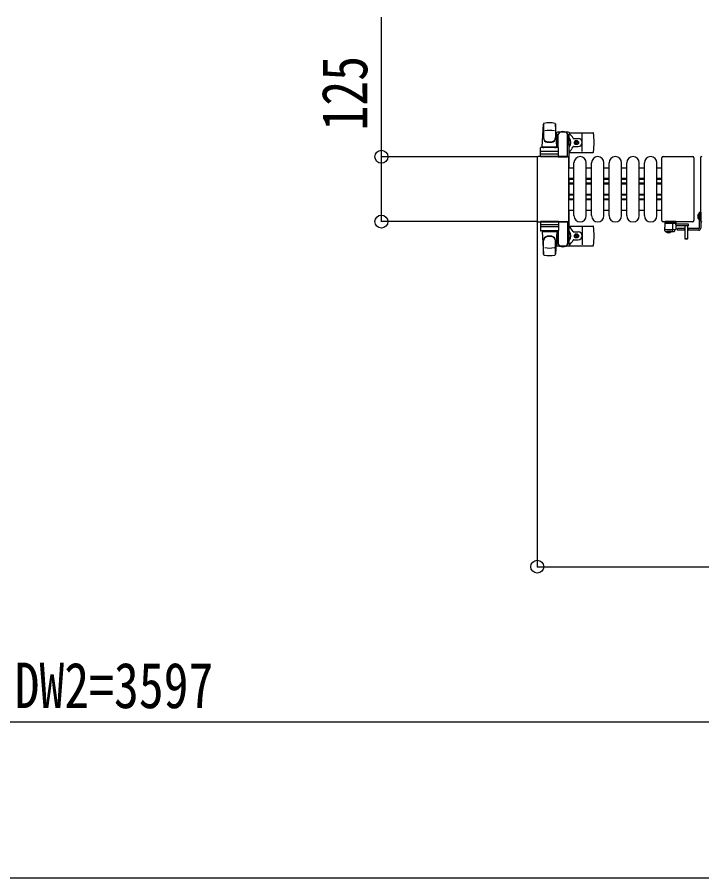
# Model space of a CAD drawing. Units: millimetres, scale not verified. Extents: x -16820 to 16820, y -11880 to 11880.
# Drawn here: x -12203 to -10883, y 7131 to 8791 of the extents above; entities that cross this region are included whole.
import ezdxf
from ezdxf.enums import TextEntityAlignment as Align

# ---------------------------------------------------------------- set-up
doc = ezdxf.new("R2010")
doc.units = ezdxf.units.MM
doc.header["$LTSCALE"] = 50
for name, color, linetype in [('0-2_YKK_11', 7, 'Continuous'), ('0-4_YKK_13', 4, 'Continuous'), ('0-5_YKK_A1', 4, 'Continuous'), ('0-6_YKK_D', 6, 'Continuous')]:
    doc.layers.add(name, color=color, linetype=linetype)
doc.styles.add('ＭＳ ゴシック', font='')
doc.styles.get('ＭＳ ゴシック').set_extended_font_data('MS Gothic')

msp = doc.modelspace()

# ---------------------------------------------------------------- linework, layer by layer
at = {"layer": '0-2_YKK_11'}
for p, q in [((-11129.92, 8499.5), (-11138.92, 8499.5)), ((-11095.92, 8499.5), (-11105.92, 8499.5)), ((-11061.92, 8499.5), (-11071.92, 8499.5)), ((-11027.92, 8499.5), (-11037.92, 8499.5)), ((-10993.92, 8499.5), (-11003.92, 8499.5)), ((-10960.42, 8499.5), (-10969.92, 8499.5)), ((-11129.92, 8479.5), (-11138.92, 8479.5)), ((-11129.92, 8477.9), (-11138.92, 8477.9)), ((-11129.92, 8470.5), (-11138.92, 8470.5)), ((-11129.92, 8469.25), (-11138.92, 8469.25)), ((-11129.92, 8468.9), (-11138.92, 8468.9)), ((-11095.92, 8479.5), (-11105.92, 8479.5)), ((-11095.92, 8477.9), (-11105.92, 8477.9)), ((-11095.92, 8470.5), (-11105.92, 8470.5)), ((-11095.92, 8469.25), (-11105.92, 8469.25)), ((-11095.92, 8468.9), (-11105.92, 8468.9)), ((-11061.92, 8479.5), (-11071.92, 8479.5)), ((-11061.92, 8477.9), (-11071.92, 8477.9)), ((-11061.92, 8470.5), (-11071.92, 8470.5)), ((-11061.92, 8469.25), (-11071.92, 8469.25)), ((-11061.92, 8468.9), (-11071.92, 8468.9)), ((-11027.92, 8479.5), (-11037.92, 8479.5)), ((-11027.92, 8477.9), (-11037.92, 8477.9)), ((-11027.92, 8470.5), (-11037.92, 8470.5)), ((-11027.92, 8469.25), (-11037.92, 8469.25)), ((-11027.92, 8468.9), (-11037.92, 8468.9)), ((-10993.92, 8479.5), (-11003.92, 8479.5)), ((-10993.92, 8477.9), (-11003.92, 8477.9)), ((-10993.92, 8470.5), (-11003.92, 8470.5)), ((-10993.92, 8469.25), (-11003.92, 8469.25)), ((-10993.92, 8468.9), (-11003.92, 8468.9)), ((-10960.42, 8479.5), (-10969.92, 8479.5)), ((-10960.42, 8477.9), (-10969.92, 8477.9)), ((-10960.42, 8470.5), (-10969.92, 8470.5)), ((-10960.42, 8469.25), (-10969.92, 8469.25)), ((-10960.42, 8468.9), (-10969.92, 8468.9)), ((-11129.92, 8449.1), (-11138.92, 8449.1)), ((-11129.92, 8448.75), (-11138.92, 8448.75)), ((-11095.92, 8449.1), (-11105.92, 8449.1)), ((-11095.92, 8448.75), (-11105.92, 8448.75)), ((-11061.92, 8449.1), (-11071.92, 8449.1)), ((-11061.92, 8448.75), (-11071.92, 8448.75)), ((-11027.92, 8449.1), (-11037.92, 8449.1)), ((-11027.92, 8448.75), (-11037.92, 8448.75)), ((-10993.92, 8449.1), (-11003.92, 8449.1)), ((-10993.92, 8448.75), (-11003.92, 8448.75)), ((-10960.42, 8449.1), (-10969.92, 8449.1)), ((-10960.42, 8448.75), (-10969.92, 8448.75)), ((-11129.92, 8447.5), (-11138.92, 8447.5)), ((-11129.92, 8440.1), (-11138.92, 8440.1)), ((-11129.92, 8438.5), (-11138.92, 8438.5)), ((-11095.92, 8447.5), (-11105.92, 8447.5)), ((-11095.92, 8440.1), (-11105.92, 8440.1)), ((-11095.92, 8438.5), (-11105.92, 8438.5)), ((-11061.92, 8447.5), (-11071.92, 8447.5)), ((-11061.92, 8440.1), (-11071.92, 8440.1)), ((-11061.92, 8438.5), (-11071.92, 8438.5)), ((-11027.92, 8447.5), (-11037.92, 8447.5)), ((-11027.92, 8440.1), (-11037.92, 8440.1)), ((-11027.92, 8438.5), (-11037.92, 8438.5)), ((-10993.92, 8447.5), (-11003.92, 8447.5)), ((-10993.92, 8440.1), (-11003.92, 8440.1)), ((-10993.92, 8438.5), (-11003.92, 8438.5)), ((-10960.42, 8447.5), (-10969.92, 8447.5)), ((-10960.42, 8440.1), (-10969.92, 8440.1)), ((-10960.42, 8438.5), (-10969.92, 8438.5)), ((-11138.92, 8418.5), (-11129.92, 8418.5)), ((-11105.92, 8418.5), (-11095.92, 8418.5)), ((-11071.92, 8418.5), (-11061.92, 8418.5)), ((-11037.92, 8418.5), (-11027.92, 8418.5)), ((-11003.92, 8418.5), (-10993.92, 8418.5)), ((-10969.92, 8418.5), (-10960.42, 8418.5))]:
    msp.add_line(p, q, dxfattribs=at)
at = {"layer": '0-4_YKK_13'}
for p, q in [((-11190.92, 8540.5), (-11188.48, 8584.53)), ((-11188.42, 8584.11), (-11188.42, 8558.38)), ((-11165.42, 8584.88), (-11165.42, 8557.7)), ((-11162.92, 8540.5), (-11165.36, 8584.53)), ((-11140.62, 8569), (-11161.22, 8569)), ((-11160.92, 8547.2), (-11160.92, 8564.2)), ((-11141.92, 8564.2), (-11138.62, 8564.2)), ((-11140.92, 8547.2), (-11140.92, 8564.2)), ((-11138.89, 8568), (-11092.82, 8568)), ((-11138.62, 8564.2), (-11138.62, 8567)), ((-11113.92, 8532), (-11113.92, 8566)), ((-11161.72, 8560.7), (-11160.92, 8560.7)), ((-11161.72, 8550.19), (-11161.72, 8560.7)), ((-11160.12, 8544.2), (-11161.72, 8550.19)), ((-11159.92, 8539.37), (-11159.92, 8564)), ((-11141.92, 8521.5), (-11141.92, 8564)), ((-11141.72, 8544.2), (-11140.12, 8550.19)), ((-11140.12, 8560.7), (-11140.92, 8560.7)), ((-11140.12, 8550.19), (-11140.12, 8560.7)), ((-11130.63, 8556.5), (-11121.42, 8556.5)), ((-11126.24, 8549.44), (-11127.12, 8549.44)), ((-11123.6, 8548.56), (-11122.72, 8548.56)), ((-11194.42, 8521.5), (-11194.42, 8538.5)), ((-11160.42, 8539.5), (-11193.42, 8539.5)), ((-11160.42, 8531.5), (-11193.42, 8531.5)), ((-11190.92, 8540.5), (-11162.92, 8540.5)), ((-11189.92, 8539.5), (-11189.92, 8540.5)), ((-11189.92, 8540.5), (-11163.92, 8540.5)), ((-11189.92, 8539.5), (-11187.52, 8539.5)), ((-11166.32, 8539.5), (-11163.92, 8539.5)), ((-11163.92, 8539.5), (-11163.92, 8540.5)), ((-11160.12, 8544.2), (-11159.92, 8544.2)), ((-11159.42, 8521.5), (-11159.42, 8538.5)), ((-11141.72, 8544.2), (-11141.92, 8544.2)), ((-11130.63, 8541.5), (-11121.42, 8541.5)), ((-11200.92, 8519.51), (-11200.92, 8398.5)), ((-11200.92, 8519.51), (-11200.92, 8519.51)), ((-11141.92, 8522), (-11198.42, 8522)), ((-11198.42, 8522), (-11198.42, 8522)), ((-11159.42, 8521.5), (-11194.42, 8521.5)), ((-11193.48, 8527), (-11160.31, 8527)), ((-11159.92, 8521.5), (-11141.92, 8521.5)), ((-11141.92, 8522), (-11141.92, 8522)), ((-11139.42, 8398.5), (-11139.42, 8519.51)), ((-11139.42, 8519.51), (-11139.42, 8519.51)), ((-11138.92, 8530), (-11092.82, 8530)), ((-10960.42, 8398.5), (-10960.42, 8519.51)), ((-10960.42, 8519.51), (-10960.42, 8519.51)), ((-10957.92, 8522), (-10901.42, 8522)), ((-10957.92, 8522), (-10957.92, 8522)), ((-10901.42, 8522), (-10901.42, 8522)), ((-10898.92, 8519.51), (-10898.92, 8398.5)), ((-10898.92, 8519.51), (-10898.92, 8519.51)), ((-10885.92, 8519.51), (-10885.92, 8398.5)), ((-10885.92, 8519.51), (-10885.92, 8519.51)), ((-11129.92, 8408), (-11129.92, 8510)), ((-11105.92, 8408), (-11105.92, 8510)), ((-11095.92, 8408), (-11095.92, 8510)), ((-11071.92, 8408), (-11071.92, 8510)), ((-11061.92, 8408), (-11061.92, 8510)), ((-11037.92, 8408), (-11037.92, 8510)), ((-11027.92, 8408), (-11027.92, 8510)), ((-11003.92, 8408), (-11003.92, 8510)), ((-10993.92, 8408), (-10993.92, 8510)), ((-10969.92, 8408), (-10969.92, 8510)), ((-10888.42, 8415), (-10885.42, 8415)), ((-10888.42, 8415), (-10888.42, 8384)), ((-10885.42, 8415), (-10885.42, 8384)), ((-11200.92, 8398.5), (-11200.92, 8398.5)), ((-11139.42, 8398.5), (-11139.42, 8398.5)), ((-10960.42, 8398.5), (-10960.42, 8398.5)), ((-10898.92, 8398.5), (-10898.92, 8398.5)), ((-10888.93, 8412.4), (-10888.93, 8400.6)), ((-10888.42, 8412.4), (-10888.93, 8412.4)), ((-10888.42, 8400.6), (-10888.93, 8400.6)), ((-10888.42, 8412.4), (-10888.42, 8400.6)), ((-10885.92, 8398.5), (-10885.92, 8398.5)), ((-11198.42, 8396), (-11141.92, 8396)), ((-11198.42, 8396), (-11198.42, 8396)), ((-11159.42, 8396.5), (-11194.42, 8396.5)), ((-11194.42, 8396.5), (-11194.42, 8379.5)), ((-11193.48, 8391), (-11160.31, 8391)), ((-11160.42, 8386.5), (-11193.42, 8386.5)), ((-11159.92, 8396.5), (-11141.92, 8396.5)), ((-11159.42, 8396.5), (-11159.42, 8379.5)), ((-11141.92, 8396.5), (-11141.92, 8354)), ((-11141.92, 8396), (-11141.92, 8396)), ((-11138.92, 8388), (-11092.82, 8388)), ((-11113.92, 8386), (-11113.92, 8352)), ((-10901.42, 8396), (-10957.92, 8396)), ((-10957.92, 8396), (-10957.92, 8396)), ((-10954.66, 8396.04), (-10954.82, 8393.51)), ((-10954.43, 8393.51), (-10954.82, 8386.01)), ((-10954.82, 8393.51), (-10953.82, 8393.51)), ((-10954.42, 8378.46), (-10954.82, 8386.01)), ((-10933.21, 8393.51), (-10954.43, 8393.51)), ((-10953.66, 8396.51), (-10954.16, 8396.51)), ((-10953.82, 8393.51), (-10932.82, 8393.51)), ((-10939.92, 8396.51), (-10953.66, 8396.51)), ((-10953.63, 8381.51), (-10934, 8381.51)), ((-10940.49, 8381.51), (-10940.49, 8378.05)), ((-10939.68, 8396.51), (-10939.92, 8396.51)), ((-10939.82, 8393.51), (-10939.82, 8382.03)), ((-10939.71, 8396.04), (-10939.62, 8393.51)), ((-10933.72, 8396.51), (-10939.68, 8396.51)), ((-10935.48, 8378.46), (-10935.32, 8381.51)), ((-10933.47, 8396.51), (-10933.72, 8396.51)), ((-10932.82, 8386.01), (-10933.21, 8393.51)), ((-10932.85, 8393.01), (-10933.19, 8393.01)), ((-10909.22, 8391.51), (-10933.13, 8391.51)), ((-10933, 8382.46), (-10932.82, 8386.01)), ((-10909.22, 8388.51), (-10932.98, 8388.51)), ((-10932.82, 8393.51), (-10932.97, 8396.04)), ((-10932.85, 8393.01), (-10932.82, 8393.51)), ((-10916.32, 8383), (-10930.42, 8383)), ((-10930.42, 8380), (-10930.42, 8383)), ((-10916.92, 8383), (-10916.92, 8380)), ((-10916.32, 8388.51), (-10916.32, 8364.01)), ((-10910.32, 8388.36), (-10916.32, 8388.36)), ((-10910.32, 8364.01), (-10910.32, 8388.51)), ((-10889.42, 8383), (-10910.32, 8383)), ((-10909.92, 8383), (-10909.92, 8380)), ((-10909.22, 8388.51), (-10909.22, 8391.51)), ((-10901.42, 8396), (-10901.42, 8396)), ((-11160.42, 8378.5), (-11193.42, 8378.5)), ((-11190.92, 8377.5), (-11162.92, 8377.5)), ((-11190.92, 8377.5), (-11188.48, 8333.48)), ((-11189.92, 8378.5), (-11187.52, 8378.5)), ((-11189.92, 8378.5), (-11189.92, 8377.5)), ((-11189.92, 8377.5), (-11163.92, 8377.5)), ((-11166.32, 8378.5), (-11163.92, 8378.5)), ((-11162.92, 8377.5), (-11165.36, 8333.48)), ((-11163.92, 8378.5), (-11163.92, 8377.5)), ((-11160.12, 8373.8), (-11161.72, 8367.82)), ((-11161.72, 8367.82), (-11161.72, 8357.3)), ((-11160.92, 8370.8), (-11160.92, 8353.8)), ((-11160.12, 8373.8), (-11159.92, 8373.8)), ((-11159.92, 8378.64), (-11159.92, 8354)), ((-11141.72, 8373.8), (-11141.92, 8373.8)), ((-11141.72, 8373.8), (-11140.12, 8367.82)), ((-11140.92, 8370.8), (-11140.92, 8353.8)), ((-11140.12, 8367.82), (-11140.12, 8357.3)), ((-11130.63, 8376.5), (-11121.42, 8376.5)), ((-11126.24, 8368.56), (-11127.12, 8368.56)), ((-11123.6, 8369.44), (-11122.72, 8369.44)), ((-10953.42, 8377.51), (-10936.48, 8377.51)), ((-10952.57, 8377.51), (-10945.82, 8377.51)), ((-10952.57, 8377.51), (-10952.57, 8377)), ((-10952.57, 8377), (-10945.82, 8377)), ((-10943.07, 8377.51), (-10949.82, 8377.51)), ((-10943.07, 8377), (-10949.82, 8377)), ((-10943.07, 8377.51), (-10943.07, 8377)), ((-10916.32, 8380), (-10930.42, 8380)), ((-10889.42, 8380), (-10910.32, 8380)), ((-11188.42, 8333.89), (-11188.42, 8359.63)), ((-11165.42, 8333.12), (-11165.42, 8360.31)), ((-11161.72, 8357.3), (-11160.92, 8357.3)), ((-11140.62, 8349), (-11161.22, 8349)), ((-11141.92, 8353.8), (-11138.62, 8353.8)), ((-11140.12, 8357.3), (-11140.92, 8357.3)), ((-11138.89, 8350), (-11092.82, 8350)), ((-11138.62, 8353.8), (-11138.62, 8351)), ((-11130.63, 8361.5), (-11121.42, 8361.5)), ((-10916.32, 8364.01), (-10915.82, 8363.51)), ((-10916.32, 8364.01), (-10910.32, 8364.01)), ((-10915.82, 8363.51), (-10910.82, 8363.51)), ((-10910.82, 8363.51), (-10910.32, 8364.01))]:
    msp.add_line(p, q, dxfattribs=at)
for points in [[(-11163.22, 8567), (-11163.22, 8564.2), (-11159.92, 8564.2)], [(-11127.12, 8549.44), (-11127.12, 8548.56), (-11126.24, 8548.56)], [(-11124.48, 8550.32), (-11124.48, 8551.2), (-11125.36, 8551.2), (-11125.36, 8550.32)], [(-11125.36, 8547.68), (-11125.36, 8546.8), (-11124.48, 8546.8), (-11124.48, 8547.68)], [(-11122.72, 8548.56), (-11122.72, 8549.44), (-11123.6, 8549.44)], [(-10891.03, 8409), (-10888.25, 8407.65), (-10887.65, 8406.5)], [(-10891.03, 8404), (-10888.25, 8405.36), (-10887.65, 8406.5)], [(-10933.16, 8392.51), (-10932.88, 8392.51), (-10932.85, 8393.01)], [(-11127.12, 8368.56), (-11127.12, 8369.44), (-11126.24, 8369.44)], [(-11125.36, 8370.32), (-11125.36, 8371.2), (-11124.48, 8371.2), (-11124.48, 8370.32)], [(-11124.48, 8367.68), (-11124.48, 8366.8), (-11125.36, 8366.8), (-11125.36, 8367.68)], [(-11122.72, 8369.44), (-11122.72, 8368.56), (-11123.6, 8368.56)], [(-10949.97, 8375.37), (-10948.96, 8377.43), (-10947.82, 8378.04)], [(-10945.67, 8375.37), (-10946.67, 8377.43), (-10947.82, 8378.04)], [(-11163.22, 8351), (-11163.22, 8353.8), (-11159.92, 8353.8)]]:
    msp.add_lwpolyline(points, dxfattribs=at)
for centre in [(-11124.92, 8549), (-11124.92, 8369)]:
    msp.add_circle(centre, 4, dxfattribs=at)
for centre, radius, start, end in [((-11186.99, 8584.45), 1.5, 101.97738, 176.83138), ((-11176.92, 8537), 50, 78.05356, 101.94644), ((-11176.92, 8537), 50, 78.02262, 101.94644), ((-11166.86, 8584.45), 1.5, 3.16862, 78.02262), ((-11176.92, 8522.4), 50, 79.12335, 100.54947), ((-11150.92, 8549), 21, 125.85347, 129.53368), ((-11161.22, 8567), 2, 90, 180), ((-11154.92, 8564), 5, 90, 180), ((-11150.92, 8549), 21, 72.24721, 107.75279), ((-11146.92, 8564), 5, 0, 90), ((-11140.62, 8567), 2, 0, 90), ((-11150.92, 8549), 21, 22.72842, 54.14653), ((-11092.82, 8567), 1, 5.73917, 90), ((-11271.92, 8549), 181, 354.26083, 5.73917), ((-11180.42, 8558.57), 8, 180, 263.72071), ((-11180.42, 8557.7), 8, 180, 263.72071), ((-11176.92, 8590.38), 40, 263.72071, 276.27929), ((-11176.92, 8589.5), 40, 263.72071, 276.27929), ((-11173.42, 8558.57), 8, 276.27929, 0), ((-11173.42, 8557.7), 8, 276.27929, 0), ((-11150.92, 8549), 15, 143.1301, 149.27754), ((-11150.92, 8549), 15, 323.1301, 36.8699), ((-11130.63, 8557.5), 1, 202.72842, 270), ((-11126.24, 8550.32), 0.88, 270, 0), ((-11126.24, 8547.68), 0.88, 0, 90), ((-11123.6, 8550.32), 0.88, 180, 270), ((-11123.6, 8547.68), 0.88, 90, 180), ((-11121.42, 8549), 7.5, 270, 90), ((-11193.42, 8538.5), 1, 90, 180), ((-11193.42, 8530.5), 1, 90, 180), ((-11160.42, 8538.5), 1, 0, 90), ((-11160.42, 8530.5), 1, 0, 90), ((-11150.92, 8549), 21, 304.8499, 337.27158), ((-11130.63, 8540.5), 1, 90, 157.27158), ((-11092.82, 8531), 1, 270, 354.26083), ((-11117.92, 8510), 12, 0, 180), ((-11083.92, 8510), 12, 0, 180), ((-11049.92, 8510), 12, 0, 180), ((-11015.92, 8510), 12, 0, 180), ((-10981.92, 8510), 12, 0, 180), ((-11117.92, 8408), 12, 180, 0), ((-11083.92, 8408), 12, 180, 0), ((-11049.92, 8408), 12, 180, 0), ((-11015.92, 8408), 12, 180, 0), ((-10981.92, 8408), 12, 180, 0), ((-10883.19, 8406.5), 8.23, 134.2189, 225.7811), ((-11193.42, 8387.5), 1, 180, 270), ((-11160.42, 8387.5), 1, 270, 0), ((-11150.92, 8369), 21, 22.72842, 55.1501), ((-11092.82, 8387), 1, 5.73917, 90), ((-11271.92, 8369), 181, 354.26083, 5.73917), ((-10954.16, 8396.01), 0.5, 90, 176.5), ((-10953.63, 8382.51), 1, 183, 270), ((-10934, 8382.51), 1, 270, 357), ((-10933.47, 8396.01), 0.5, 3.5, 90), ((-10889.42, 8384), 1, 270, 0), ((-10889.42, 8384), 4, 270, 0), ((-11193.42, 8379.5), 1, 180, 270), ((-11180.42, 8360.31), 8, 96.27929, 180), ((-11180.42, 8359.44), 8, 96.27929, 180), ((-11176.92, 8328.5), 40, 83.72071, 96.27929), ((-11176.92, 8327.63), 40, 83.72071, 96.27929), ((-11173.42, 8360.31), 8, 0, 83.72071), ((-11173.42, 8359.44), 8, 0, 83.72071), ((-11160.42, 8379.5), 1, 270, 0), ((-11150.92, 8369), 15, 323.1301, 36.8699), ((-11130.63, 8377.5), 1, 202.72842, 270), ((-11126.24, 8370.32), 0.88, 270, 0), ((-11126.24, 8367.68), 0.88, 0, 90), ((-11123.6, 8370.32), 0.88, 180, 270), ((-11123.6, 8367.68), 0.88, 90, 180), ((-11121.42, 8369), 7.5, 270, 90), ((-10953.42, 8378.51), 1, 183, 270), ((-10947.82, 8381.67), 6.66, 224.51496, 315.48504), ((-10936.48, 8378.51), 1, 270, 357), ((-11150.92, 8369), 21, 230.46632, 234.14653), ((-11150.92, 8369), 15, 210.72246, 216.8699), ((-11161.22, 8351), 2, 180, 270), ((-11154.92, 8354), 5, 180, 270), ((-11150.92, 8369), 21, 252.24721, 287.75279), ((-11146.92, 8354), 5, 270, 0), ((-11140.62, 8351), 2, 270, 0), ((-11150.92, 8369), 21, 305.85347, 337.27158), ((-11130.63, 8360.5), 1, 90, 157.27158), ((-11092.82, 8351), 1, 270, 354.26083), ((-11186.99, 8333.56), 1.5, 183.16862, 258.02262), ((-11176.92, 8381), 50, 258.05356, 281.97738), ((-11176.92, 8381), 50, 258.05356, 281.94644), ((-11176.92, 8395.6), 50, 259.45053, 280.87665), ((-11166.86, 8333.56), 1.5, 281.97738, 356.83138)]:
    msp.add_arc(centre, radius, start, end, dxfattribs=at)
for centre, major_axis, ratio, start_param, end_param in [((-11198.42, 8519.5), (1.77, -1.77), 0.997169, 2.358058, 3.9251274), ((-11141.92, 8519.5), (-1.77, -1.77), 0.997169, 2.358058, 3.9251274), ((-10957.92, 8519.5), (1.77, -1.77), 0.997169, 2.358058, 3.9251274), ((-10901.42, 8519.5), (-1.77, -1.77), 0.997169, 2.358058, 3.9251274), ((-10883.42, 8519.5), (1.77, -1.77), 0.997169, 2.358058, 3.9251274), ((-11198.42, 8398.51), (-1.77, -1.77), 0.997169, 5.4996506, 7.06672), ((-11141.92, 8398.51), (1.77, -1.77), 0.997169, 5.4996506, 7.06672), ((-10957.92, 8398.51), (-1.77, -1.77), 0.997169, 5.4996506, 7.06672), ((-10901.42, 8398.51), (1.77, -1.77), 0.997169, 5.4996506, 7.06672), ((-10883.42, 8398.51), (-1.77, -1.77), 0.997169, 5.4996506, 7.06672), ((-10939.99, 8396.01), (0, -0.5), 0.57735, 1.6318829, 3.1415927)]:
    msp.add_ellipse(centre, major_axis=major_axis, ratio=ratio, start_param=start_param, end_param=end_param, dxfattribs=at)
at = {"layer": '0-5_YKK_A1'}
for p, q in [((-11162.92, 8564), (-11162.92, 8539.5)), ((-11160.92, 8564), (-11162.92, 8564)), ((-11138.92, 8564), (-11140.92, 8564)), ((-11138.92, 8499.5), (-11138.92, 8564)), ((-11138.92, 8438.5), (-11138.92, 8479.5)), ((-11138.92, 8354), (-11138.92, 8418.5)), ((-11162.92, 8378.5), (-11162.92, 8354)), ((-11162.92, 8354), (-11159.92, 8354)), ((-11141.92, 8354), (-11138.92, 8354))]:
    msp.add_line(p, q, dxfattribs=at)
at = {"layer": '0-6_YKK_D'}
for p, q in [((-11199.42, 8521.5), (-11501.92, 8521.5)), ((-11199.42, 8396.5), (-11501.92, 8396.5)), ((-11200.42, 8397.5), (-11200.42, 7730)), ((-11200.42, 7731), (-10108.42, 7731)), ((-10108.42, 7431), (-13705.42, 7431)), ((-14880.42, 7131), (-10108.42, 7131))]:
    msp.add_line(p, q, dxfattribs=at)
msp.add_lwpolyline([(-11500.92, 8396.5), (-11500.92, 8521.5), (-11500.92, 8790.7)], dxfattribs=at)
for centre in [(-11500.92, 8521.5), (-11500.92, 8396.5), (-11200.42, 7731)]:
    msp.add_circle(centre, 12.5, dxfattribs=at)

# ---------------------------------------------------------------- texts
at = {"layer": '0-6_YKK_D', "style": 'ＭＳ ゴシック', "width": 0.8}
msp.add_text('125', height=87.98, rotation=90, dxfattribs=at).set_placement((-11501.72, 8572.3), align=Align.BOTTOM_LEFT)
msp.add_text('DW2=3597', height=87.98, dxfattribs=at).set_placement((-12207.72, 7431.8), align=Align.BOTTOM_LEFT)

doc.saveas('drawing.dxf')
